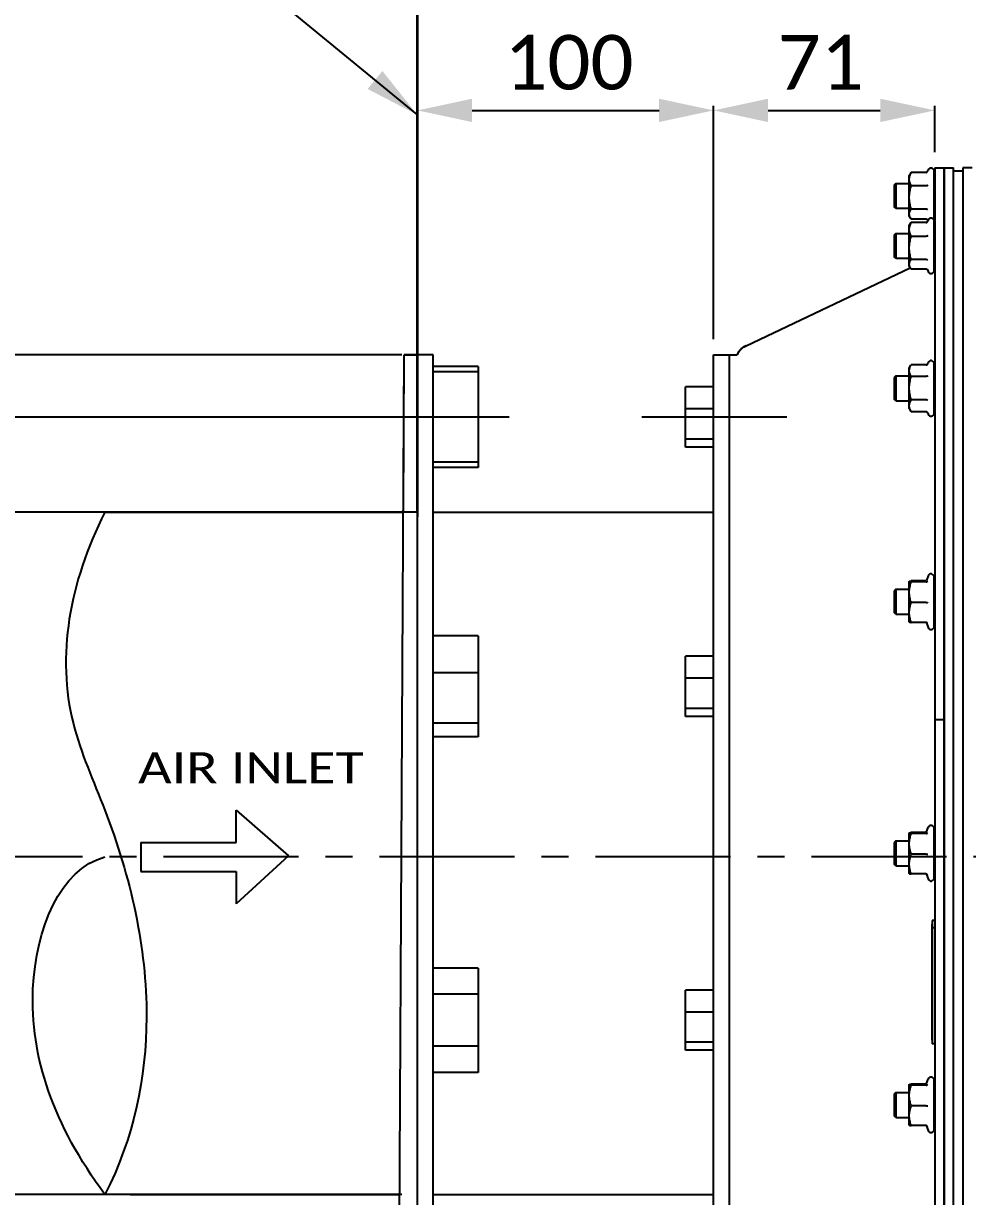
# Model space of a CAD drawing. Header units: millimetres. Extents: x 242 to 4341, y -255 to 3233.
# Drawn here: x 1350.7 to 1653.7, y 789.9 to 1166.4 of the extents above; entities that cross this region are included whole.
import ezdxf
from ezdxf.enums import TextEntityAlignment as Align

# ---------------------------------------------------------------- set-up
doc = ezdxf.new("R2010")
doc.units = ezdxf.units.MM
doc.header["$LTSCALE"] = 115.5
doc.header["$PDMODE"] = 3
doc.header["$PDSIZE"] = 8
doc.linetypes.add('CENTER', pattern=[0.6, 0.375, -0.075, 0.075, -0.075])
doc.layers.get('0').update_dxf_attribs({"linetype": 'CONTINUOUS'})
doc.layers.get('Defpoints').update_dxf_attribs({"linetype": 'CONTINUOUS'})
doc.layers.add('02___PRT_ALL_AXES', color=7, linetype='CONTINUOUS')
doc.styles.get("Standard").update_dxf_attribs({"font": 'calibri.ttf'})
doc.dimstyles.new('DIMSTYLE_1', dxfattribs={"dimtxt": 17.5, "dimasz": 17.5, "dimexe": 1.5, "dimexo": 1, "dimgap": 0.875, "dimtad": 1, "dimdec": 0, "dimdsep": 46, "dimtxsty": 'Standard', "dimblk": '_FILLED', "dimblk1": '_FILLED', "dimblk2": '_FILLED', "dimcen": 0.09, "dimazin": 2, "dimtp": 0.01, "dimtm": 0.01, "dimtfac": 1, "dimtdec": 0, "dimtofl": 0, "dimtmove": 0, "dimatfit": 3, "dimldrblk": '_FILLED', "dimfxl": 1, "dimtolj": 1, "dimarcsym": 0})
doc.dimstyles.new('DIMSTYLE_2', dxfattribs={"dimtxt": 17.5, "dimasz": 17.5, "dimexe": 1.5, "dimexo": 1, "dimgap": 0.875, "dimtad": 1, "dimdsep": 46, "dimtxsty": 'Standard', "dimblk": '_FILLED', "dimblk1": '_FILLED', "dimblk2": '_FILLED', "dimcen": 0.09, "dimazin": 2, "dimtp": 0.01, "dimtm": 0.01, "dimtfac": 1, "dimtofl": 0, "dimtmove": 0, "dimatfit": 3, "dimldrblk": '_FILLED', "dimfxl": 1, "dimtolj": 1, "dimarcsym": 0})
doc.dimstyles.get("Standard").update_dxf_attribs({"dimtxt": 17.5, "dimasz": 17.5, "dimexe": 1.5, "dimexo": 1, "dimtad": 1, "dimdsep": 46, "dimtxsty": 'Standard', "dimblk": '_FILLED', "dimblk1": '_FILLED', "dimblk2": '_FILLED', "dimcen": 0.09, "dimazin": 2, "dimtol": 1, "dimtp": 0.01, "dimtm": 0.01, "dimtfac": 1, "dimtofl": 0, "dimtmove": 0, "dimatfit": 3, "dimldrblk": '_FILLED', "dimfxl": 1, "dimtolj": 1, "dimarcsym": 0})

# ---------------------------------------------------------------- blocks, each defined once
blk = doc.blocks.new('_FILLED')
at = {"color": 0, "linetype": 'ByBlock'}
blk.add_solid([(0, 0), (-1, 0.214), (-1, -0.214)], dxfattribs=at)
blk = doc.blocks.new('*D440')
at = {"color": 0, "linetype": 'Continuous', "lineweight": -2}
for p, q in [((1472.18, 1060.05), (1219.68, 1060.05)), ((1221.18, 1042.55), (1221.18, 757.55)), ((1472.18, 740.05), (1219.68, 740.05))]:
    blk.add_line(p, q, dxfattribs=at)
at = {"layer": 'Defpoints', "color": 0}
for p in [(1473.18, 1060.05), (1221.18, 740.05), (1473.18, 740.05)]:
    blk.add_point(p, dxfattribs=at)
at = {"color": 0, "linetype": 'ByBlock', "lineweight": -2, "xscale": 17.5, "yscale": 17.5, "zscale": 17.5}
for p, rotation in [((1221.18, 1060.05), 90), ((1221.18, 740.05), 270)]:
    blk.add_blockref('_FILLED', p, dxfattribs=dict(at, rotation=rotation))
at = {"color": 0, "insert": (1196.97, 911.71), "char_height": 17.5, "attachment_point": 2, "rotation": 90, "line_spacing_factor": 0.9}
blk.add_mtext('\\A1;%%c320', dxfattribs=at)
blk = doc.blocks.new('*D441')
at = {"color": 0, "linetype": 'Continuous', "lineweight": -2}
for p, q in [((1477.18, 1065.05), (1477.18, 1139.96)), ((1494.68, 1138.46), (1554.68, 1138.46)), ((1572.18, 1065.05), (1572.18, 1139.96))]:
    blk.add_line(p, q, dxfattribs=at)
at = {"layer": 'Defpoints', "color": 0}
for p in [(1572.18, 1138.46), (1477.18, 1064.05), (1572.18, 1064.05)]:
    blk.add_point(p, dxfattribs=at)
at = {"color": 0, "linetype": 'ByBlock', "lineweight": -2, "xscale": 17.5, "yscale": 17.5, "zscale": 17.5, "rotation": 180}
blk.add_blockref('_FILLED', (1477.18, 1138.46), dxfattribs=at)
at = {"color": 0, "linetype": 'ByBlock', "lineweight": -2, "xscale": 17.5, "yscale": 17.5, "zscale": 17.5}
blk.add_blockref('_FILLED', (1572.18, 1138.46), dxfattribs=at)
at = {"color": 0, "insert": (1525.76, 1162.66), "char_height": 17.5, "attachment_point": 2, "line_spacing_factor": 0.9}
blk.add_mtext('\\A1;\\A1;100', dxfattribs=at)
blk = doc.blocks.new('*D442')
at = {"color": 0, "linetype": 'Continuous', "lineweight": -2}
for p, q in [((1506.58, 1040.05), (1275.31, 1040.05)), ((1276.81, 1022.55), (1276.81, 777.55)), ((1503, 760.05), (1275.31, 760.05))]:
    blk.add_line(p, q, dxfattribs=at)
at = {"layer": 'Defpoints', "color": 0}
for p in [(1507.58, 1040.05), (1276.81, 760.05), (1504, 760.05)]:
    blk.add_point(p, dxfattribs=at)
at = {"color": 0, "linetype": 'ByBlock', "lineweight": -2, "xscale": 17.5, "yscale": 17.5, "zscale": 17.5}
for p, rotation in [((1276.81, 1040.05), 90), ((1276.81, 760.05), 270)]:
    blk.add_blockref('_FILLED', p, dxfattribs=dict(at, rotation=rotation))
at = {"color": 0, "insert": (1252.6, 922.37), "char_height": 17.5, "attachment_point": 2, "rotation": 90, "line_spacing_factor": 0.9}
blk.add_mtext('\\A1;%%c280', dxfattribs=at)
blk = doc.blocks.new('*D443')
at = {"color": 0, "linetype": 'Continuous', "lineweight": -2}
for p, q in [((1572.18, 1065.05), (1572.18, 1139.96)), ((1589.68, 1138.46), (1625.68, 1138.46)), ((1643.18, 1125.05), (1643.18, 1139.96))]:
    blk.add_line(p, q, dxfattribs=at)
at = {"layer": 'Defpoints', "color": 0}
for p in [(1643.18, 1138.46), (1643.18, 1124.05), (1572.18, 1064.05)]:
    blk.add_point(p, dxfattribs=at)
at = {"color": 0, "linetype": 'ByBlock', "lineweight": -2, "xscale": 17.5, "yscale": 17.5, "zscale": 17.5, "rotation": 180}
blk.add_blockref('_FILLED', (1572.18, 1138.46), dxfattribs=at)
at = {"color": 0, "linetype": 'ByBlock', "lineweight": -2, "xscale": 17.5, "yscale": 17.5, "zscale": 17.5}
blk.add_blockref('_FILLED', (1643.18, 1138.46), dxfattribs=at)
at = {"color": 0, "insert": (1606.59, 1162.66), "char_height": 17.5, "attachment_point": 2, "line_spacing_factor": 0.9}
blk.add_mtext('\\A1;71', dxfattribs=at)
blk = doc.blocks.new('*D444')
at = {"color": 0, "linetype": 'Continuous', "lineweight": -2}
for p, q in [((1472.18, 1009.55), (1329.91, 1009.55)), ((1331.41, 808.05), (1331.41, 992.05)), ((1472.18, 790.55), (1329.91, 790.55))]:
    blk.add_line(p, q, dxfattribs=at)
at = {"layer": 'Defpoints', "color": 0}
for p in [(1331.41, 1009.55), (1473.18, 1009.55), (1473.18, 790.55)]:
    blk.add_point(p, dxfattribs=at)
at = {"color": 0, "linetype": 'ByBlock', "lineweight": -2, "xscale": 17.5, "yscale": 17.5, "zscale": 17.5}
for p, rotation in [((1331.41, 1009.55), 90), ((1331.41, 790.55), 270)]:
    blk.add_blockref('_FILLED', p, dxfattribs=dict(at, rotation=rotation))
at = {"color": 0, "insert": (1307.2, 911.71), "char_height": 17.5, "attachment_point": 2, "rotation": 90, "line_spacing_factor": 0.9}
blk.add_mtext('\\A1;%%c220', dxfattribs=at)
blk = doc.blocks.new('*D445')
at = {"color": 0, "linetype": 'Continuous', "lineweight": -2}
for p, q in [((1477.18, 982.47), (1477.18, 1180.23)), ((1494.68, 1178.73), (1868.66, 1178.73)), ((1886.16, 925.37), (1886.16, 1180.23))]:
    blk.add_line(p, q, dxfattribs=at)
at = {"layer": 'Defpoints', "color": 0}
for p in [(1886.16, 1178.73), (1477.18, 981.47), (1886.16, 924.37)]:
    blk.add_point(p, dxfattribs=at)
at = {"color": 0, "linetype": 'ByBlock', "lineweight": -2, "xscale": 17.5, "yscale": 17.5, "zscale": 17.5, "rotation": 180}
blk.add_blockref('_FILLED', (1477.18, 1178.73), dxfattribs=at)
at = {"color": 0, "linetype": 'ByBlock', "lineweight": -2, "xscale": 17.5, "yscale": 17.5, "zscale": 17.5}
blk.add_blockref('_FILLED', (1886.16, 1178.73), dxfattribs=at)
at = {"color": 0, "insert": (1681.67, 1202.94), "char_height": 17.5, "attachment_point": 2, "line_spacing_factor": 0.9}
blk.add_mtext('\\A1;{\\A1;409}', dxfattribs=at)
blk = doc.blocks.new('ARROW_2_BL0', base_point=(1103.52, 965.54))
at = {"color": 7, "linetype": 'Continuous'}
for p, q in [((1110.46, 970.17), (1110.46, 980.54)), ((1110.46, 980.54), (1127.21, 965.86)), ((1079.82, 970.17), (1079.82, 960.92)), ((1079.82, 970.17), (1110.46, 970.17)), ((1127.21, 965.86), (1110.46, 950.54)), ((1079.82, 960.92), (1110.46, 960.92)), ((1110.46, 960.92), (1110.46, 950.54))]:
    blk.add_line(p, q, dxfattribs=at)

msp = doc.modelspace()

# ---------------------------------------------------------------- linework, layer by layer
at = {"color": 0, "linetype": 'Continuous'}
for p, q in [((1477.035, 1010.034), (1477.035, 1175.034)), ((1477.185, 1174.546), (1477.185, 1008.041)), ((1634.985, 1117.546), (1635.379, 1118.229)), ((1635.565, 1118.525), (1635.379, 1118.229)), ((1640.378, 1118.525), (1635.565, 1118.525)), ((1640.857, 1118.844), (1641.021, 1119.293)), ((1640.886, 1118.897), (1640.899, 1118.93)), ((1642.985, 1103.146), (1642.985, 1118.945)), ((1642.985, 1118.945), (1642.987, 1118.945)), ((1642.985, 1118.782), (1643.185, 1118.782)), ((1643.185, 1120.046), (1643.185, 680.046)), ((1646.185, 1120.046), (1646.185, 680.046)), ((1630.685, 1115.046), (1630.185, 1114.546)), ((1630.185, 1114.546), (1630.185, 1107.546)), ((1630.685, 1115.046), (1630.685, 1107.046)), ((1630.685, 1115.046), (1634.985, 1115.046)), ((1634.985, 1104.546), (1634.985, 1117.546)), ((1642.985, 1117.908), (1643.185, 1117.908)), ((1642.985, 1116.362), (1643.185, 1116.362)), ((1640.378, 1114.241), (1635.565, 1114.241)), ((1642.985, 1114.295), (1643.185, 1114.295)), ((1642.985, 1111.911), (1643.185, 1111.911)), ((1630.685, 1107.046), (1630.185, 1107.546)), ((1630.685, 1107.046), (1634.985, 1107.046)), ((1642.985, 1109.442), (1643.185, 1109.442)), ((1642.985, 1107.13), (1643.185, 1107.13)), ((1634.985, 1104.546), (1635.379, 1103.863)), ((1635.565, 1103.567), (1635.379, 1103.863)), ((1640.378, 1106.762), (1635.565, 1106.762)), ((1640.378, 1103.567), (1635.565, 1103.567)), ((1640.772, 1103.482), (1640.942, 1103.016)), ((1640.839, 1102.732), (1641.021, 1103.231)), ((1642.985, 1105.202), (1643.185, 1105.202)), ((1642.985, 1103.845), (1643.185, 1103.845)), ((1642.985, 1103.194), (1643.185, 1103.194)), ((1642.985, 1103.148), (1642.987, 1103.148)), ((1642.987, 1103.148), (1642.989, 1103.148)), ((1642.987, 1103.148), (1642.989, 1103.148)), ((1634.985, 1101.485), (1635.501, 1102.378)), ((1634.985, 1088.485), (1634.985, 1101.485)), ((1640.378, 1102.488), (1635.565, 1102.488)), ((1640.378, 1102.449), (1635.565, 1102.449)), ((1640.881, 1102.809), (1640.899, 1102.853)), ((1642.985, 1087.085), (1642.985, 1102.885)), ((1643.181, 1102.885), (1642.985, 1102.885)), ((1642.985, 1102.684), (1643.185, 1102.684)), ((1642.985, 1101.759), (1643.185, 1101.759)), ((1642.985, 1100.172), (1643.185, 1100.172)), ((1643.118, 1102.854), (1643.185, 1102.854)), ((1630.685, 1098.985), (1630.185, 1098.485)), ((1630.185, 1098.485), (1630.185, 1091.485)), ((1630.685, 1098.985), (1630.685, 1090.985)), ((1630.685, 1098.985), (1634.985, 1098.985)), ((1640.378, 1098.031), (1635.565, 1098.031)), ((1642.985, 1098.076), (1643.185, 1098.076)), ((1642.985, 1095.679), (1643.185, 1095.679)), ((1642.985, 1093.213), (1643.185, 1093.213)), ((1630.685, 1090.985), (1630.185, 1091.485)), ((1630.685, 1090.985), (1634.985, 1090.985)), ((1634.985, 1088.485), (1635.338, 1087.873)), ((1640.378, 1090.567), (1635.565, 1090.567)), ((1642.985, 1090.92), (1643.185, 1090.92)), ((1642.985, 1089.026), (1643.185, 1089.026)), ((1640.378, 1087.521), (1635.565, 1087.521)), ((1640.745, 1087.497), (1641.021, 1086.739)), ((1640.745, 1087.497), (1640.746, 1087.493)), ((1642.985, 1087.715), (1643.185, 1087.715)), ((1642.985, 1087.115), (1643.185, 1087.115)), ((1471.142, 740.046), (1472.931, 1060.046)), ((1472.649, 1009.546), (1472.931, 1060.046)), ((1472.931, 1060.046), (1477.185, 1060.046)), ((1477.185, 1060.046), (1472.931, 1060.046)), ((1496.585, 1056.219), (1482.185, 1056.219)), ((1496.585, 1054.546), (1482.185, 1054.546)), ((1496.585, 1056.219), (1496.585, 1023.874)), ((1634.985, 1055.746), (1635.535, 1056.699)), ((1634.985, 1042.746), (1634.985, 1055.746)), ((1635.535, 1056.699), (1635.565, 1056.751)), ((1640.378, 1056.751), (1635.565, 1056.751)), ((1640.878, 1057.101), (1641.021, 1057.492)), ((1642.985, 1041.346), (1642.985, 1057.146)), ((1643.171, 1057.146), (1642.985, 1057.146)), ((1642.985, 1057.1), (1643.185, 1057.1)), ((1642.985, 1056.452), (1643.185, 1056.452)), ((1642.985, 1055.099), (1643.185, 1055.099)), ((1630.685, 1053.246), (1630.185, 1052.746)), ((1630.185, 1052.746), (1630.185, 1045.746)), ((1630.685, 1053.246), (1630.685, 1045.246)), ((1630.685, 1053.246), (1634.985, 1053.246)), ((1640.378, 1053.079), (1635.565, 1053.079)), ((1642.985, 1053.172), (1643.185, 1053.172)), ((1642.985, 1050.862), (1643.185, 1050.862)), ((1563.185, 1030.387), (1563.185, 1049.706)), ((1572.185, 1049.706), (1563.185, 1049.706)), ((1642.985, 1048.393), (1643.185, 1048.393)), ((1630.685, 1045.246), (1630.185, 1045.746)), ((1630.685, 1045.246), (1634.985, 1045.246)), ((1640.378, 1045.574), (1635.565, 1045.574)), ((1642.985, 1046.008), (1643.185, 1046.008)), ((1642.985, 1043.94), (1643.185, 1043.94)), ((1496.585, 1040.046), (1482.185, 1040.046)), ((1572.185, 1042.635), (1563.185, 1042.635)), ((1634.985, 1042.746), (1635.535, 1041.793)), ((1640.378, 1041.741), (1635.565, 1041.741)), ((1640.897, 1041.339), (1641.021, 1040.999)), ((1642.985, 1042.391), (1643.185, 1042.391)), ((1642.985, 1041.513), (1643.185, 1041.513)), ((1642.985, 1041.369), (1642.989, 1041.369)), ((1643.171, 1041.346), (1642.985, 1041.346)), ((1643.16, 1041.346), (1643.171, 1041.346)), ((1572.185, 1032.975), (1563.185, 1032.975)), ((1572.185, 1030.387), (1563.185, 1030.387)), ((1496.585, 1025.546), (1482.185, 1025.546)), ((1496.585, 1023.874), (1482.185, 1023.874)), ((1376.851, 1009.546), (1472.649, 1009.546)), ((1477.185, 1009.546), (1376.851, 1009.546)), ((1634.985, 987.287), (1634.988, 987.298)), ((1634.985, 974.293), (1634.985, 987.287)), ((1640.378, 987.44), (1635.565, 987.44)), ((1640.378, 987.135), (1635.565, 987.135)), ((1641.021, 989.039), (1640.507, 987.626)), ((1642.985, 972.895), (1642.985, 988.693)), ((1643.075, 988.693), (1642.985, 988.693)), ((1642.985, 988.59), (1643.185, 988.59)), ((1642.985, 987.817), (1643.185, 987.817)), ((1630.685, 984.793), (1630.185, 984.293)), ((1630.185, 984.293), (1630.185, 977.293)), ((1630.685, 984.793), (1630.685, 976.793)), ((1630.685, 984.793), (1634.985, 984.793)), ((1642.985, 986.356), (1643.185, 986.356)), ((1642.985, 984.35), (1643.185, 984.35)), ((1640.378, 980.487), (1635.565, 980.487)), ((1642.985, 981.996), (1643.185, 981.996)), ((1642.985, 979.525), (1643.185, 979.525)), ((1630.685, 976.793), (1630.185, 977.293)), ((1630.685, 976.793), (1634.985, 976.793)), ((1642.985, 977.177), (1643.185, 977.177)), ((1642.985, 975.184), (1643.185, 975.184)), ((1634.985, 974.293), (1634.988, 974.288)), ((1640.378, 974.145), (1635.565, 974.145)), ((1640.494, 974.132), (1640.378, 974.145)), ((1640.45, 974.067), (1640.381, 974.142)), ((1640.507, 973.959), (1640.45, 974.067)), ((1640.507, 973.959), (1641.021, 972.546)), ((1642.985, 973.739), (1643.185, 973.739)), ((1642.985, 972.985), (1643.185, 972.985)), ((1642.985, 972.895), (1643.075, 972.893)), ((1496.585, 969.795), (1482.185, 969.795)), ((1496.585, 969.795), (1496.585, 937.449)), ((1563.185, 943.963), (1563.185, 963.281)), ((1572.185, 963.281), (1563.185, 963.281)), ((1496.585, 957.955), (1482.185, 957.955)), ((1572.185, 956.21), (1563.185, 956.21)), ((1572.185, 946.551), (1563.185, 946.551)), ((1496.585, 941.783), (1482.185, 941.783)), ((1572.185, 943.963), (1563.185, 943.963)), ((1643.185, 942.966), (1646.185, 942.966)), ((1496.585, 937.449), (1482.185, 937.449)), ((1640.507, 906.881), (1641.021, 908.293)), ((1642.985, 892.149), (1642.985, 907.946)), ((1643.071, 907.946), (1642.985, 907.946)), ((1642.985, 907.844), (1643.185, 907.844)), ((1630.685, 904.046), (1630.185, 903.546)), ((1630.185, 903.546), (1630.185, 896.546)), ((1630.685, 904.046), (1630.685, 896.046)), ((1630.685, 904.046), (1634.985, 904.046)), ((1634.985, 906.541), (1634.988, 906.552)), ((1634.985, 893.546), (1634.985, 906.541)), ((1640.378, 906.694), (1635.565, 906.694)), ((1640.378, 906.388), (1635.565, 906.388)), ((1640.507, 906.881), (1640.507, 906.88)), ((1642.985, 907.07), (1643.185, 907.07)), ((1642.985, 905.609), (1643.185, 905.609)), ((1642.985, 903.603), (1643.185, 903.603)), ((1642.985, 901.249), (1643.185, 901.249)), ((1630.685, 896.046), (1630.185, 896.546)), ((1630.685, 896.046), (1634.985, 896.046)), ((1640.378, 899.74), (1635.565, 899.74)), ((1642.985, 898.777), (1643.185, 898.777)), ((1642.985, 896.43), (1643.185, 896.43)), ((1634.985, 893.546), (1634.988, 893.541)), ((1640.378, 893.399), (1635.565, 893.399)), ((1640.498, 893.384), (1640.378, 893.399)), ((1640.445, 893.327), (1640.378, 893.398)), ((1640.507, 893.212), (1640.445, 893.327)), ((1640.507, 893.212), (1640.507, 893.212)), ((1640.507, 893.211), (1641.021, 891.8)), ((1642.985, 894.437), (1643.185, 894.437)), ((1642.985, 892.992), (1643.185, 892.992)), ((1642.985, 892.238), (1643.185, 892.238)), ((1642.985, 892.149), (1643.071, 892.146)), ((1642.185, 877.297), (1642.185, 840.036)), ((1642.185, 877.297), (1642.385, 877.297)), ((1642.385, 878.473), (1642.385, 838.859)), ((1643.185, 878.473), (1642.385, 878.473)), ((1642.185, 875.339), (1642.385, 875.339)), ((1643.185, 876.123), (1642.385, 876.123)), ((1496.585, 863.214), (1482.185, 863.214)), ((1496.585, 863.214), (1496.585, 829.727)), ((1496.585, 854.842), (1482.185, 854.842)), ((1563.185, 836.811), (1563.185, 856.13)), ((1572.185, 856.13), (1563.185, 856.13)), ((1572.185, 849.059), (1563.185, 849.059)), ((1642.185, 840.036), (1642.385, 840.036)), ((1496.585, 838.099), (1482.185, 838.099)), ((1572.185, 839.4), (1563.185, 839.4)), ((1572.185, 836.811), (1563.185, 836.811)), ((1643.185, 838.859), (1642.385, 838.859)), ((1496.585, 829.727), (1482.185, 829.727)), ((1634.985, 825.795), (1634.988, 825.805)), ((1634.985, 812.8), (1634.985, 825.795)), ((1640.372, 825.943), (1635.565, 825.943)), ((1640.378, 825.648), (1635.565, 825.648)), ((1640.507, 826.135), (1641.021, 827.546)), ((1640.507, 826.135), (1640.507, 826.134)), ((1642.985, 811.403), (1642.985, 827.2)), ((1643.075, 827.2), (1642.985, 827.2)), ((1642.985, 827.099), (1643.185, 827.099)), ((1642.985, 826.329), (1643.185, 826.329)), ((1642.985, 824.871), (1643.185, 824.871)), ((1630.685, 823.3), (1630.185, 822.8)), ((1630.185, 822.8), (1630.185, 815.8)), ((1630.685, 823.3), (1630.685, 815.3)), ((1630.685, 823.3), (1634.985, 823.3)), ((1642.985, 822.868), (1643.185, 822.868)), ((1640.378, 819.005), (1635.565, 819.005)), ((1642.985, 820.515), (1643.185, 820.515)), ((1642.985, 818.043), (1643.185, 818.043)), ((1630.685, 815.3), (1630.185, 815.8)), ((1630.685, 815.3), (1634.985, 815.3)), ((1642.985, 815.695), (1643.185, 815.695)), ((1642.985, 813.699), (1643.185, 813.699)), ((1634.985, 812.8), (1634.988, 812.795)), ((1640.378, 812.658), (1635.565, 812.658)), ((1640.381, 812.65), (1640.372, 812.658)), ((1640.494, 812.645), (1640.378, 812.658)), ((1640.45, 812.575), (1640.381, 812.65)), ((1640.507, 812.466), (1640.45, 812.575)), ((1640.507, 812.466), (1640.507, 812.466)), ((1640.507, 812.466), (1641.021, 811.054)), ((1642.985, 812.251), (1643.185, 812.251)), ((1642.985, 811.494), (1643.185, 811.494)), ((1642.985, 811.403), (1643.075, 811.4)), ((1471.424, 790.546), (1376.851, 790.546)), ((1384.942, 790.546), (1471.424, 790.546)), ((1471.369, 780.546), (1471.424, 790.546))]:
    msp.add_line(p, q, dxfattribs=at)
msp.add_line((1595.704, 1040.046), (1549.185, 1040.046))
for points in [[(1640.318, 987.401), (1640.319, 987.401), (1640.338, 987.411)], [(1640.338, 987.411), (1640.381, 987.443), (1640.45, 987.518), (1640.507, 987.626)], [(1640.328, 906.659), (1640.325, 906.658), (1640.336, 906.664), (1640.375, 906.692)], [(1640.375, 906.692), (1640.445, 906.765), (1640.507, 906.88)], [(1640.318, 825.907), (1640.319, 825.907), (1640.338, 825.917)], [(1640.338, 825.917), (1640.381, 825.95), (1640.45, 826.026), (1640.507, 826.134)]]:
    msp.add_lwpolyline(points, dxfattribs=at)
for centre, radius, start, end in [((1640.255, 1119.165), 0.686, 331.95019, 336.93253), ((1641.972, 1118.946), 1.013, 0, 160), ((1642.185, 1115.021), 1, 0, 36.8699), ((1642.185, 1113.2), 1, 0, 36.8699), ((1642.185, 1111.51), 1, 0, 23.69748), ((1641.972, 1102.885), 1.013, 0, 160), ((1641.972, 1103.146), 1.013, 352.53783, 0), ((1642.011, 1105.627), 1.174, 0.06718, 33.94135), ((1640.192, 1099.668), 5.418, 149.98711, 152.02015), ((1640.639, 1099.412), 5.933, 149.10025, 150.00302), ((1640.851, 1099.285), 6.18, 148.79083, 149.10416), ((1640.266, 1103.122), 0.673, 326.58442, 329.50969), ((1640.26, 1103.086), 0.68, 328.5441, 335.9626), ((1640.261, 1103.124), 0.678, 329.50638, 329.85775), ((1640.257, 1103.127), 0.683, 329.86098, 333.02407), ((1640.251, 1103.13), 0.69, 333.02631, 338.52172), ((1642.185, 1098.833), 1, 0, 36.8699), ((1642.185, 1097.015), 1, 0, 36.8699), ((1642.185, 1095.34), 1, 0, 19.86441), ((1641.972, 1087.085), 1.013, 200, 0), ((1642.879, 1088.484), 1.396, 274.33678, 274.48824), ((1641.972, 1057.146), 1.013, 0, 160), ((1640.249, 1057.394), 0.691, 335.06993, 339.613), ((1642.185, 1053.778), 1, 0, 36.8699), ((1642.185, 1051.952), 1, 0, 36.8699), ((1642.185, 1050.203), 1, 0, 36.8699), ((1641.972, 1041.346), 1.013, 200, 0), ((1641.972, 988.693), 1.013, 0, 160.00002), ((1642.185, 985.018), 1, 0, 36.86987), ((1642.185, 983.193), 1, 0, 36.86987), ((1641.707, 984.886), 1.478, 3.82025, 5.1267), ((1641.644, 984.883), 1.541, 359.98093, 3.80234), ((1642.185, 981.475), 1, 0, 31.64084), ((1641.972, 972.893), 1.013, 199.99998, 0), ((1641.972, 907.946), 1.013, 0, 160), ((1642.185, 904.271), 1, 0, 36.8699), ((1641.706, 904.139), 1.478, 3.82697, 5.13097), ((1641.644, 904.136), 1.541, 359.98086, 3.80898), ((1642.185, 902.446), 1, 0, 36.8699), ((1642.185, 900.728), 1, 0, 31.6169), ((1641.972, 892.146), 1.013, 200, 0), ((1641.972, 827.2), 1.013, 0, 160), ((1642.185, 823.534), 1, 0, 36.8699), ((1642.185, 821.708), 1, 0, 36.8699), ((1641.708, 823.403), 1.477, 3.74925, 5.0833), ((1641.646, 823.4), 1.539, 359.98161, 3.73217), ((1642.185, 819.989), 1, 0, 31.8907), ((1641.972, 811.4), 1.013, 200, 0)]:
    msp.add_arc(centre, radius, start, end, dxfattribs=at)
for points, knots in [([(1634.985, 1116.383), (1634.985, 1116.565), (1635.013, 1116.931), (1635.174, 1117.661), (1635.394, 1118.186), (1635.565, 1118.525)], [0, 0, 0, 0, 0.2433781, 0.4900475, 1, 1, 1, 1]), ([(1640.378, 1118.525), (1640.477, 1118.525), (1640.679, 1118.596), (1640.813, 1118.755), (1640.86, 1118.843)], [0, 0, 0, 0, 0.4989484, 1, 1, 1, 1]), ([(1642.985, 1118.512), (1643.045, 1118.475), (1643.15, 1118.385), (1643.185, 1118.25), (1643.185, 1118.188)], [0, 0, 0, 0, 0.5353349, 1, 1, 1, 1]), ([(1642.987, 1118.945), (1643.032, 1118.943), (1643.09, 1118.94), (1643.154, 1118.922), (1643.174, 1118.908), (1643.179, 1118.901)], [0, 0, 0, 0, 0.6608701, 0.8625302, 1, 1, 1, 1]), ([(1635.565, 1114.241), (1635.394, 1114.58), (1635.174, 1115.105), (1635.013, 1115.835), (1634.985, 1116.202), (1634.985, 1116.383)], [0, 0, 0, 0, 0.5099454, 0.7566189, 1, 1, 1, 1]), ([(1640.899, 1114.414), (1640.876, 1114.387), (1640.813, 1114.339), (1640.641, 1114.264), (1640.487, 1114.241), (1640.378, 1114.241)], [0, 0, 0, 0, 0.1855181, 0.4179957, 1, 1, 1, 1]), ([(1642.985, 1117.348), (1643.049, 1117.277), (1643.149, 1117.11), (1643.182, 1116.919), (1643.184, 1116.825)], [0, 0, 0, 0, 0.5041603, 1, 1, 1, 1]), ([(1642.985, 1115.567), (1643.054, 1115.462), (1643.156, 1115.223), (1643.185, 1114.968), (1643.185, 1114.84)], [0, 0, 0, 0, 0.4971337, 1, 1, 1, 1]), ([(1634.985, 1110.501), (1634.985, 1111.133), (1635.097, 1112.4), (1635.389, 1113.633), (1635.565, 1114.241)], [0, 0, 0, 0, 0.4998609, 1, 1, 1, 1]), ([(1642.985, 1113.344), (1643.09, 1113.158), (1643.17, 1112.871), (1643.185, 1112.585), (1643.185, 1112.513)], [0, 0, 0, 0, 0.7470653, 1, 1, 1, 1]), ([(1642.985, 1110.896), (1643.02, 1110.831), (1643.139, 1110.561), (1643.185, 1110.262), (1643.185, 1110.042)], [0, 0, 0, 0, 0.2514291, 1, 1, 1, 1]), ([(1635.565, 1106.762), (1635.389, 1107.369), (1635.097, 1108.603), (1634.985, 1109.869), (1634.985, 1110.501)], [0, 0, 0, 0, 0.5001389, 1, 1, 1, 1]), ([(1642.985, 1108.463), (1643.02, 1108.401), (1643.137, 1108.153), (1643.185, 1107.874), (1643.185, 1107.67)], [0, 0, 0, 0, 0.2564069, 1, 1, 1, 1]), ([(1634.985, 1105.164), (1634.985, 1105.3), (1635.013, 1105.576), (1635.134, 1105.982), (1635.321, 1106.38), (1635.479, 1106.635), (1635.565, 1106.762)], [0, 0, 0, 0, 0.23608, 0.4790503, 0.7332376, 1, 1, 1, 1]), ([(1635.379, 1103.863), (1635.262, 1104.068), (1635.064, 1104.484), (1634.985, 1104.943), (1634.985, 1105.164)], [0, 0, 0, 0, 0.5159979, 1, 1, 1, 1]), ([(1640.899, 1106.53), (1640.853, 1106.602), (1640.685, 1106.724), (1640.488, 1106.762), (1640.378, 1106.762)], [0, 0, 0, 0, 0.4380546, 1, 1, 1, 1]), ([(1640.73, 1103.419), (1640.683, 1103.464), (1640.573, 1103.538), (1640.442, 1103.567), (1640.378, 1103.567)], [0, 0, 0, 0, 0.5002158, 1, 1, 1, 1]), ([(1642.985, 1104.568), (1643.048, 1104.501), (1643.146, 1104.361), (1643.185, 1104.192), (1643.185, 1104.117)], [0, 0, 0, 0, 0.5474694, 1, 1, 1, 1]), ([(1642.985, 1103.488), (1643.016, 1103.471), (1643.071, 1103.438), (1643.145, 1103.376), (1643.185, 1103.319), (1643.185, 1103.284)], [0, 0, 0, 0, 0.3625208, 0.6423076, 1, 1, 1, 1]), ([(1642.989, 1103.148), (1643.025, 1103.149), (1643.082, 1103.153), (1643.14, 1103.165), (1643.16, 1103.176)], [0, 0, 0, 0, 0.6175814, 1, 1, 1, 1]), ([(1643.16, 1103.176), (1643.162, 1103.177), (1643.169, 1103.181), (1643.176, 1103.187), (1643.179, 1103.192)], [0, 0, 0, 0, 0.2835662, 1, 1, 1, 1]), ([(1634.985, 1100.24), (1634.985, 1100.615), (1635.102, 1101.384), (1635.393, 1102.098), (1635.565, 1102.449)], [0, 0, 0, 0, 0.4903197, 1, 1, 1, 1]), ([(1635.565, 1098.031), (1635.393, 1098.381), (1635.102, 1099.095), (1634.985, 1099.864), (1634.985, 1100.24)], [0, 0, 0, 0, 0.5096734, 1, 1, 1, 1]), ([(1635.565, 1102.449), (1635.545, 1102.42), (1635.465, 1102.305), (1635.39, 1102.187), (1635.338, 1102.097)], [0, 0, 0, 0, 0.2544924, 1, 1, 1, 1]), ([(1640.378, 1102.488), (1640.467, 1102.488), (1640.648, 1102.544), (1640.778, 1102.676), (1640.827, 1102.751)], [0, 0, 0, 0, 0.4989717, 1, 1, 1, 1]), ([(1640.378, 1102.449), (1640.471, 1102.448), (1640.659, 1102.51), (1640.791, 1102.651), (1640.84, 1102.731)], [0, 0, 0, 0, 0.499365, 1, 1, 1, 1]), ([(1642.985, 1102.878), (1642.999, 1102.877), (1643.046, 1102.873), (1643.092, 1102.866), (1643.123, 1102.856)], [0, 0, 0, 0, 0.3050872, 1, 1, 1, 1]), ([(1642.985, 1102.392), (1643.046, 1102.353), (1643.151, 1102.256), (1643.185, 1102.116), (1643.185, 1102.052)], [0, 0, 0, 0, 0.5309938, 1, 1, 1, 1]), ([(1642.985, 1101.181), (1643.041, 1101.117), (1643.132, 1100.97), (1643.171, 1100.802), (1643.18, 1100.719)], [0, 0, 0, 0, 0.5051942, 1, 1, 1, 1]), ([(1642.985, 1099.364), (1643.054, 1099.256), (1643.156, 1099.014), (1643.185, 1098.756), (1643.185, 1098.626)], [0, 0, 0, 0, 0.4970236, 1, 1, 1, 1]), ([(1643.123, 1102.856), (1643.14, 1102.85), (1643.169, 1102.839), (1643.185, 1102.809), (1643.185, 1102.797)], [0, 0, 0, 0, 0.5912674, 1, 1, 1, 1]), ([(1634.985, 1094.299), (1634.985, 1094.93), (1635.097, 1096.193), (1635.389, 1097.424), (1635.565, 1098.031)], [0, 0, 0, 0, 0.4998385, 1, 1, 1, 1]), ([(1640.899, 1098.195), (1640.876, 1098.17), (1640.812, 1098.124), (1640.64, 1098.052), (1640.487, 1098.031), (1640.378, 1098.031)], [0, 0, 0, 0, 0.1831717, 0.4151648, 1, 1, 1, 1]), ([(1642.985, 1097.118), (1643.09, 1096.93), (1643.17, 1096.642), (1643.185, 1096.355), (1643.185, 1096.282)], [0, 0, 0, 0, 0.7472138, 1, 1, 1, 1]), ([(1635.565, 1090.567), (1635.389, 1091.173), (1635.097, 1092.404), (1634.985, 1093.668), (1634.985, 1094.299)], [0, 0, 0, 0, 0.5001612, 1, 1, 1, 1]), ([(1642.985, 1094.663), (1643.02, 1094.598), (1643.139, 1094.328), (1643.185, 1094.03), (1643.185, 1093.81)], [0, 0, 0, 0, 0.2516708, 1, 1, 1, 1]), ([(1642.985, 1092.239), (1643.02, 1092.179), (1643.137, 1091.932), (1643.185, 1091.656), (1643.185, 1091.454)], [0, 0, 0, 0, 0.2568969, 1, 1, 1, 1]), ([(1634.985, 1089.044), (1634.985, 1089.174), (1635.013, 1089.437), (1635.134, 1089.824), (1635.322, 1090.204), (1635.48, 1090.446), (1635.565, 1090.567)], [0, 0, 0, 0, 0.2345782, 0.4768184, 0.7314799, 1, 1, 1, 1]), ([(1635.338, 1087.873), (1635.232, 1088.057), (1635.055, 1088.432), (1634.985, 1088.845), (1634.985, 1089.044)], [0, 0, 0, 0, 0.516261, 1, 1, 1, 1]), ([(1640.899, 1090.328), (1640.877, 1090.362), (1640.8, 1090.448), (1640.621, 1090.541), (1640.462, 1090.567), (1640.378, 1090.567)], [0, 0, 0, 0, 0.2054929, 0.5722033, 1, 1, 1, 1]), ([(1642.985, 1090.085), (1643.052, 1089.987), (1643.151, 1089.779), (1643.185, 1089.551), (1643.185, 1089.443)], [0, 0, 0, 0, 0.5203839, 1, 1, 1, 1]), ([(1642.985, 1088.41), (1643.047, 1088.345), (1643.145, 1088.211), (1643.185, 1088.047), (1643.185, 1087.974)], [0, 0, 0, 0, 0.5507695, 1, 1, 1, 1]), ([(1635.565, 1087.521), (1635.545, 1087.55), (1635.465, 1087.665), (1635.39, 1087.783), (1635.338, 1087.873)], [0, 0, 0, 0, 0.2544924, 1, 1, 1, 1]), ([(1640.84, 1087.239), (1640.791, 1087.319), (1640.659, 1087.46), (1640.471, 1087.521), (1640.378, 1087.521)], [0, 0, 0, 0, 0.500572, 1, 1, 1, 1]), ([(1642.985, 1087.378), (1643.016, 1087.363), (1643.07, 1087.332), (1643.143, 1087.277), (1643.185, 1087.224), (1643.185, 1087.192)], [0, 0, 0, 0, 0.3719851, 0.6548336, 1, 1, 1, 1]), ([(1642.989, 1087.092), (1643.002, 1087.093), (1643.048, 1087.097), (1643.093, 1087.104), (1643.123, 1087.114)], [0, 0, 0, 0, 0.3041799, 1, 1, 1, 1]), ([(1634.985, 1054.915), (1634.985, 1055.066), (1635.011, 1055.372), (1635.165, 1055.984), (1635.373, 1056.419), (1635.535, 1056.699)], [0, 0, 0, 0, 0.2404922, 0.4856932, 1, 1, 1, 1]), ([(1635.565, 1053.079), (1635.396, 1053.366), (1635.176, 1053.813), (1635.013, 1054.444), (1634.985, 1054.759), (1634.985, 1054.915)], [0, 0, 0, 0, 0.5148891, 0.7599243, 1, 1, 1, 1]), ([(1640.378, 1056.751), (1640.431, 1056.751), (1640.539, 1056.771), (1640.727, 1056.874), (1640.831, 1057.006), (1640.876, 1057.102)], [0, 0, 0, 0, 0.2506834, 0.5015675, 1, 1, 1, 1]), ([(1642.985, 1056.925), (1643.017, 1056.911), (1643.072, 1056.882), (1643.139, 1056.823), (1643.177, 1056.754), (1643.185, 1056.704), (1643.185, 1056.68)], [0, 0, 0, 0, 0.3075857, 0.5606082, 0.7827159, 1, 1, 1, 1]), ([(1642.985, 1055.977), (1643.05, 1055.913), (1643.155, 1055.76), (1643.185, 1055.578), (1643.185, 1055.489)], [0, 0, 0, 0, 0.5082853, 1, 1, 1, 1]), ([(1642.985, 1054.369), (1643.054, 1054.272), (1643.156, 1054.049), (1643.185, 1053.808), (1643.185, 1053.688)], [0, 0, 0, 0, 0.4979718, 1, 1, 1, 1]), ([(1634.985, 1049.326), (1634.985, 1049.96), (1635.097, 1051.231), (1635.389, 1052.469), (1635.565, 1053.079)], [0, 0, 0, 0, 0.4998979, 1, 1, 1, 1]), ([(1640.899, 1053.286), (1640.851, 1053.219), (1640.679, 1053.112), (1640.487, 1053.079), (1640.378, 1053.079)], [0, 0, 0, 0, 0.4283896, 1, 1, 1, 1]), ([(1642.985, 1052.26), (1643.09, 1052.08), (1643.17, 1051.801), (1643.185, 1051.523), (1643.185, 1051.452)], [0, 0, 0, 0, 0.7464882, 1, 1, 1, 1]), ([(1635.565, 1045.574), (1635.389, 1046.183), (1635.097, 1047.421), (1634.985, 1048.692), (1634.985, 1049.326)], [0, 0, 0, 0, 0.500102, 1, 1, 1, 1]), ([(1642.985, 1049.856), (1643.02, 1049.791), (1643.14, 1049.521), (1643.185, 1049.221), (1643.185, 1049)], [0, 0, 0, 0, 0.2505146, 1, 1, 1, 1]), ([(1642.985, 1047.392), (1643.02, 1047.329), (1643.138, 1047.071), (1643.185, 1046.783), (1643.185, 1046.572)], [0, 0, 0, 0, 0.2544996, 1, 1, 1, 1]), ([(1634.985, 1043.657), (1634.985, 1043.82), (1635.013, 1044.148), (1635.175, 1044.805), (1635.395, 1045.272), (1635.565, 1045.574)], [0, 0, 0, 0, 0.2410741, 0.4865984, 1, 1, 1, 1]), ([(1635.565, 1041.741), (1635.395, 1042.042), (1635.175, 1042.51), (1635.013, 1043.166), (1634.985, 1043.495), (1634.985, 1043.657)], [0, 0, 0, 0, 0.5133922, 0.7589218, 1, 1, 1, 1]), ([(1640.899, 1045.375), (1640.85, 1045.44), (1640.677, 1045.543), (1640.487, 1045.574), (1640.378, 1045.574)], [0, 0, 0, 0, 0.4257247, 1, 1, 1, 1]), ([(1642.985, 1045.11), (1643.053, 1045.002), (1643.152, 1044.773), (1643.185, 1044.525), (1643.185, 1044.406)], [0, 0, 0, 0, 0.5144897, 1, 1, 1, 1]), ([(1642.985, 1043.232), (1643.049, 1043.155), (1643.148, 1042.99), (1643.185, 1042.801), (1643.185, 1042.713)], [0, 0, 0, 0, 0.5356249, 1, 1, 1, 1]), ([(1640.897, 1041.339), (1640.857, 1041.447), (1640.753, 1041.598), (1640.552, 1041.718), (1640.436, 1041.741), (1640.378, 1041.741)], [0, 0, 0, 0, 0.4982103, 0.7492506, 1, 1, 1, 1]), ([(1642.985, 1041.943), (1643.043, 1041.902), (1643.134, 1041.824), (1643.185, 1041.708), (1643.185, 1041.66)], [0, 0, 0, 0, 0.598228, 1, 1, 1, 1]), ([(1642.989, 1041.369), (1643.025, 1041.364), (1643.081, 1041.355), (1643.138, 1041.348), (1643.16, 1041.346)], [0, 0, 0, 0, 0.6273752, 1, 1, 1, 1]), ([(1376.851, 1009.546), (1365.397, 986.864), (1359.397, 953.295), (1382.828, 902.341), (1394.733, 850.374), (1386.144, 808.779), (1376.851, 790.546)], [0, 0, 0, 0, 0.3062384, 0.4378051, 0.7398205, 1, 1, 1, 1]), ([(1635.565, 987.135), (1635.485, 987.146), (1635.343, 987.167), (1635.163, 987.203), (1635.051, 987.235), (1634.998, 987.262), (1634.985, 987.28), (1634.985, 987.287)], [0, 0, 0, 0, 0.3973542, 0.7045328, 0.905563, 0.9641871, 1, 1, 1, 1]), ([(1634.985, 983.811), (1634.985, 984.373), (1635.097, 985.503), (1635.39, 986.596), (1635.565, 987.135)], [0, 0, 0, 0, 0.4984399, 1, 1, 1, 1]), ([(1634.988, 987.298), (1634.989, 987.299), (1634.995, 987.307), (1635.003, 987.313), (1635.01, 987.317)], [0, 0, 0, 0, 0.2044355, 1, 1, 1, 1]), ([(1635.01, 987.317), (1635.033, 987.332), (1635.099, 987.354), (1635.219, 987.383), (1635.38, 987.412), (1635.5, 987.431), (1635.565, 987.44)], [0, 0, 0, 0, 0.1424878, 0.361785, 0.6508205, 1, 1, 1, 1]), ([(1640.378, 987.135), (1640.491, 987.134), (1640.711, 987.206), (1640.858, 987.382), (1640.899, 987.478)], [0, 0, 0, 0, 0.520033, 1, 1, 1, 1]), ([(1642.985, 988.363), (1643.044, 988.332), (1643.124, 988.271), (1643.178, 988.159), (1643.185, 988.102), (1643.185, 988.074)], [0, 0, 0, 0, 0.5428951, 0.7721782, 1, 1, 1, 1]), ([(1642.985, 987.295), (1643.051, 987.225), (1643.156, 987.058), (1643.185, 986.865), (1643.185, 986.771)], [0, 0, 0, 0, 0.5052007, 1, 1, 1, 1]), ([(1643.075, 988.693), (1643.092, 988.692), (1643.121, 988.691), (1643.156, 988.688), (1643.185, 988.676), (1643.185, 988.665)], [0, 0, 0, 0, 0.4191272, 0.7127387, 1, 1, 1, 1]), ([(1635.565, 980.487), (1635.39, 981.025), (1635.097, 982.118), (1634.985, 983.249), (1634.985, 983.811)], [0, 0, 0, 0, 0.5015589, 1, 1, 1, 1]), ([(1642.985, 985.59), (1643.042, 985.506), (1643.131, 985.32), (1643.17, 985.12), (1643.179, 985.019)], [0, 0, 0, 0, 0.4992865, 1, 1, 1, 1]), ([(1642.985, 983.415), (1643.09, 983.231), (1643.17, 982.948), (1643.185, 982.665), (1643.185, 982.593)], [0, 0, 0, 0, 0.7467896, 1, 1, 1, 1]), ([(1634.985, 977.316), (1634.985, 977.853), (1635.097, 978.933), (1635.39, 979.975), (1635.565, 980.487)], [0, 0, 0, 0, 0.4977805, 1, 1, 1, 1]), ([(1640.378, 980.487), (1640.485, 980.487), (1640.659, 980.483), (1640.833, 980.478), (1640.899, 980.471)], [0, 0, 0, 0, 0.6181517, 1, 1, 1, 1]), ([(1642.985, 980.984), (1643.02, 980.919), (1643.14, 980.649), (1643.185, 980.349), (1643.185, 980.128)], [0, 0, 0, 0, 0.2509876, 1, 1, 1, 1]), ([(1635.565, 974.145), (1635.39, 974.658), (1635.098, 975.699), (1634.985, 976.78), (1634.985, 977.316)], [0, 0, 0, 0, 0.5022178, 1, 1, 1, 1]), ([(1642.985, 978.534), (1643.02, 978.472), (1643.138, 978.219), (1643.185, 977.936), (1643.185, 977.728)], [0, 0, 0, 0, 0.2555002, 1, 1, 1, 1]), ([(1642.985, 976.305), (1643.052, 976.202), (1643.152, 975.982), (1643.185, 975.743), (1643.185, 975.628)], [0, 0, 0, 0, 0.5169218, 1, 1, 1, 1]), ([(1634.988, 974.288), (1634.989, 974.286), (1634.995, 974.278), (1635.003, 974.272), (1635.01, 974.268)], [0, 0, 0, 0, 0.2044709, 1, 1, 1, 1]), ([(1635.01, 974.268), (1635.033, 974.253), (1635.099, 974.231), (1635.219, 974.202), (1635.38, 974.173), (1635.5, 974.155), (1635.565, 974.145)], [0, 0, 0, 0, 0.1424218, 0.3617213, 0.6507979, 1, 1, 1, 1]), ([(1640.899, 973.785), (1640.865, 973.868), (1640.755, 974.022), (1640.585, 974.111), (1640.494, 974.132)], [0, 0, 0, 0, 0.4872312, 1, 1, 1, 1]), ([(1642.985, 974.516), (1643.048, 974.444), (1643.147, 974.292), (1643.185, 974.115), (1643.185, 974.034)], [0, 0, 0, 0, 0.5416487, 1, 1, 1, 1]), ([(1642.985, 973.341), (1643.016, 973.321), (1643.071, 973.282), (1643.148, 973.209), (1643.185, 973.141), (1643.185, 973.101)], [0, 0, 0, 0, 0.3459358, 0.6206211, 1, 1, 1, 1]), ([(1643.075, 972.893), (1643.092, 972.893), (1643.121, 972.894), (1643.156, 972.897), (1643.185, 972.909), (1643.185, 972.921)], [0, 0, 0, 0, 0.4191272, 0.7127387, 1, 1, 1, 1]), ([(1642.985, 907.616), (1643.044, 907.585), (1643.124, 907.525), (1643.178, 907.412), (1643.185, 907.355), (1643.185, 907.327)], [0, 0, 0, 0, 0.5428613, 0.7721579, 1, 1, 1, 1]), ([(1643.071, 907.946), (1643.088, 907.946), (1643.118, 907.945), (1643.155, 907.942), (1643.185, 907.93), (1643.185, 907.918)], [0, 0, 0, 0, 0.4205847, 0.7147487, 1, 1, 1, 1]), ([(1635.565, 906.388), (1635.485, 906.399), (1635.343, 906.421), (1635.163, 906.456), (1635.051, 906.488), (1634.997, 906.516), (1634.985, 906.534), (1634.985, 906.541)], [0, 0, 0, 0, 0.3972731, 0.7044059, 0.9054434, 0.9641063, 1, 1, 1, 1]), ([(1634.985, 903.064), (1634.985, 903.626), (1635.097, 904.757), (1635.39, 905.85), (1635.565, 906.388)], [0, 0, 0, 0, 0.4984408, 1, 1, 1, 1]), ([(1634.988, 906.552), (1634.989, 906.553), (1634.995, 906.561), (1635.003, 906.567), (1635.01, 906.571)], [0, 0, 0, 0, 0.2053918, 1, 1, 1, 1]), ([(1635.01, 906.571), (1635.033, 906.585), (1635.099, 906.608), (1635.219, 906.637), (1635.38, 906.667), (1635.5, 906.685), (1635.565, 906.694)], [0, 0, 0, 0, 0.142531, 0.3618344, 0.6508533, 1, 1, 1, 1]), ([(1640.378, 906.388), (1640.491, 906.388), (1640.711, 906.459), (1640.858, 906.636), (1640.899, 906.731)], [0, 0, 0, 0, 0.5200434, 1, 1, 1, 1]), ([(1642.985, 906.548), (1643.051, 906.478), (1643.156, 906.311), (1643.185, 906.118), (1643.185, 906.024)], [0, 0, 0, 0, 0.505194, 1, 1, 1, 1]), ([(1642.985, 904.843), (1643.042, 904.759), (1643.131, 904.573), (1643.17, 904.373), (1643.179, 904.272)], [0, 0, 0, 0, 0.4992864, 1, 1, 1, 1]), ([(1635.565, 899.74), (1635.39, 900.278), (1635.097, 901.371), (1634.985, 902.502), (1634.985, 903.064)], [0, 0, 0, 0, 0.501558, 1, 1, 1, 1]), ([(1642.985, 902.668), (1643.09, 902.484), (1643.17, 902.201), (1643.185, 901.918), (1643.185, 901.846)], [0, 0, 0, 0, 0.7467904, 1, 1, 1, 1]), ([(1642.985, 900.237), (1643.02, 900.172), (1643.14, 899.901), (1643.185, 899.602), (1643.185, 899.381)], [0, 0, 0, 0, 0.2509889, 1, 1, 1, 1]), ([(1376.851, 790.546), (1360.433, 812.759), (1345.939, 854.196), (1362.357, 894.909), (1376.851, 898.886)], [0, 0, 0, 0, 0.5311239, 1, 1, 1, 1]), ([(1634.985, 896.569), (1634.985, 897.106), (1635.097, 898.186), (1635.39, 899.228), (1635.565, 899.74)], [0, 0, 0, 0, 0.4977793, 1, 1, 1, 1]), ([(1635.565, 893.399), (1635.39, 893.911), (1635.098, 894.952), (1634.985, 896.033), (1634.985, 896.569)], [0, 0, 0, 0, 0.502219, 1, 1, 1, 1]), ([(1640.378, 899.74), (1640.485, 899.74), (1640.659, 899.736), (1640.833, 899.731), (1640.899, 899.723)], [0, 0, 0, 0, 0.6181494, 1, 1, 1, 1]), ([(1642.985, 897.787), (1643.02, 897.725), (1643.138, 897.472), (1643.185, 897.188), (1643.185, 896.981)], [0, 0, 0, 0, 0.2555028, 1, 1, 1, 1]), ([(1634.988, 893.541), (1634.989, 893.539), (1634.995, 893.531), (1635.003, 893.526), (1635.01, 893.521)], [0, 0, 0, 0, 0.2054252, 1, 1, 1, 1]), ([(1635.01, 893.521), (1635.033, 893.507), (1635.099, 893.485), (1635.219, 893.455), (1635.38, 893.426), (1635.5, 893.408), (1635.565, 893.399)], [0, 0, 0, 0, 0.1424651, 0.3617707, 0.6508307, 1, 1, 1, 1]), ([(1640.899, 893.039), (1640.865, 893.12), (1640.756, 893.274), (1640.588, 893.363), (1640.498, 893.384)], [0, 0, 0, 0, 0.4873159, 1, 1, 1, 1]), ([(1642.985, 895.558), (1643.052, 895.455), (1643.152, 895.235), (1643.185, 894.996), (1643.185, 894.881)], [0, 0, 0, 0, 0.5169282, 1, 1, 1, 1]), ([(1642.985, 893.769), (1643.048, 893.697), (1643.147, 893.546), (1643.185, 893.368), (1643.185, 893.287)], [0, 0, 0, 0, 0.5416651, 1, 1, 1, 1]), ([(1642.985, 892.594), (1643.016, 892.575), (1643.071, 892.536), (1643.148, 892.462), (1643.185, 892.395), (1643.185, 892.354)], [0, 0, 0, 0, 0.345982, 0.620681, 1, 1, 1, 1]), ([(1643.071, 892.146), (1643.088, 892.146), (1643.118, 892.147), (1643.155, 892.15), (1643.185, 892.163), (1643.185, 892.174)], [0, 0, 0, 0, 0.4205847, 0.7147487, 1, 1, 1, 1]), ([(1635.565, 825.648), (1635.485, 825.659), (1635.343, 825.679), (1635.163, 825.713), (1635.051, 825.744), (1634.998, 825.771), (1634.985, 825.788), (1634.985, 825.795)], [0, 0, 0, 0, 0.3982056, 0.7058643, 0.9068219, 0.9650401, 1, 1, 1, 1]), ([(1634.985, 822.326), (1634.985, 822.888), (1635.097, 824.018), (1635.39, 825.11), (1635.565, 825.648)], [0, 0, 0, 0, 0.4984301, 1, 1, 1, 1]), ([(1634.988, 825.805), (1634.989, 825.807), (1634.995, 825.815), (1635.003, 825.82), (1635.01, 825.824)], [0, 0, 0, 0, 0.2028916, 1, 1, 1, 1]), ([(1635.01, 825.824), (1635.033, 825.838), (1635.099, 825.86), (1635.219, 825.888), (1635.38, 825.916), (1635.5, 825.934), (1635.565, 825.943)], [0, 0, 0, 0, 0.1420371, 0.3612706, 0.6504791, 1, 1, 1, 1]), ([(1640.378, 825.648), (1640.491, 825.648), (1640.711, 825.719), (1640.858, 825.896), (1640.899, 825.991)], [0, 0, 0, 0, 0.5199233, 1, 1, 1, 1]), ([(1642.985, 826.874), (1643.044, 826.842), (1643.124, 826.783), (1643.178, 826.67), (1643.185, 826.614), (1643.185, 826.586)], [0, 0, 0, 0, 0.5432541, 0.7723929, 1, 1, 1, 1]), ([(1642.985, 825.808), (1643.051, 825.739), (1643.156, 825.572), (1643.185, 825.38), (1643.185, 825.285)], [0, 0, 0, 0, 0.5052715, 1, 1, 1, 1]), ([(1643.075, 827.2), (1643.092, 827.2), (1643.121, 827.199), (1643.156, 827.196), (1643.185, 827.184), (1643.185, 827.173)], [0, 0, 0, 0, 0.4202276, 0.7143704, 1, 1, 1, 1]), ([(1635.565, 819.005), (1635.39, 819.543), (1635.097, 820.635), (1634.985, 821.765), (1634.985, 822.326)], [0, 0, 0, 0, 0.5015687, 1, 1, 1, 1]), ([(1642.985, 824.106), (1643.042, 824.022), (1643.131, 823.837), (1643.17, 823.635), (1643.179, 823.534)], [0, 0, 0, 0, 0.4992881, 1, 1, 1, 1]), ([(1642.985, 821.933), (1643.09, 821.749), (1643.17, 821.466), (1643.185, 821.184), (1643.185, 821.112)], [0, 0, 0, 0, 0.7467812, 1, 1, 1, 1]), ([(1634.985, 815.831), (1634.985, 816.369), (1635.097, 817.45), (1635.39, 818.492), (1635.565, 819.005)], [0, 0, 0, 0, 0.4977934, 1, 1, 1, 1]), ([(1640.378, 819.005), (1640.485, 819.005), (1640.659, 819.001), (1640.833, 818.996), (1640.899, 818.989)], [0, 0, 0, 0, 0.6181755, 1, 1, 1, 1]), ([(1642.985, 819.503), (1643.02, 819.438), (1643.14, 819.167), (1643.185, 818.868), (1643.185, 818.647)], [0, 0, 0, 0, 0.2509743, 1, 1, 1, 1]), ([(1642.985, 817.052), (1643.02, 816.99), (1643.138, 816.737), (1643.185, 816.453), (1643.185, 816.246)], [0, 0, 0, 0, 0.2554724, 1, 1, 1, 1]), ([(1635.565, 812.658), (1635.39, 813.171), (1635.098, 814.213), (1634.985, 815.294), (1634.985, 815.831)], [0, 0, 0, 0, 0.5022049, 1, 1, 1, 1]), ([(1642.985, 814.822), (1643.052, 814.719), (1643.152, 814.498), (1643.185, 814.259), (1643.185, 814.144)], [0, 0, 0, 0, 0.5168538, 1, 1, 1, 1]), ([(1634.988, 812.795), (1634.989, 812.793), (1634.995, 812.786), (1635.003, 812.78), (1635.01, 812.776)], [0, 0, 0, 0, 0.2029261, 1, 1, 1, 1]), ([(1635.01, 812.776), (1635.033, 812.762), (1635.099, 812.74), (1635.219, 812.712), (1635.38, 812.684), (1635.5, 812.667), (1635.565, 812.658)], [0, 0, 0, 0, 0.1419707, 0.3612066, 0.6504564, 1, 1, 1, 1]), ([(1640.899, 812.298), (1640.865, 812.38), (1640.755, 812.535), (1640.585, 812.624), (1640.494, 812.645)], [0, 0, 0, 0, 0.4871495, 1, 1, 1, 1]), ([(1642.985, 813.03), (1643.048, 812.958), (1643.147, 812.806), (1643.185, 812.628), (1643.185, 812.547)], [0, 0, 0, 0, 0.5414761, 1, 1, 1, 1]), ([(1642.985, 811.852), (1643.016, 811.832), (1643.071, 811.793), (1643.148, 811.719), (1643.185, 811.651), (1643.185, 811.611)], [0, 0, 0, 0, 0.3454494, 0.6199902, 1, 1, 1, 1]), ([(1643.075, 811.4), (1643.092, 811.4), (1643.121, 811.401), (1643.156, 811.404), (1643.185, 811.416), (1643.185, 811.427)], [0, 0, 0, 0, 0.4202276, 0.7143704, 1, 1, 1, 1])]:
    msp.add_open_spline(points, degree=3, knots=knots, dxfattribs=at)
for points in [[(1643.179, 1118.901), (1643.183, 1118.895), (1643.185, 1118.889), (1643.185, 1118.882)], [(1640.86, 1103.25), (1640.826, 1103.313), (1640.782, 1103.371), (1640.73, 1103.419)]]:
    msp.add_open_spline(points, degree=3, dxfattribs=at)
at = {"layer": '02___PRT_ALL_AXES', "color": 0, "linetype": 'Continuous'}
for p, q in [((1643.185, 1120.046), (1649.185, 1120.046)), ((1646.185, 680.046), (1646.185, 1120.046)), ((1646.185, 1120.046), (1649.185, 1120.046)), ((1649.185, 680.046), (1649.185, 1120.046)), ((1649.185, 1119.046), (1652.185, 1119.046)), ((1652.185, 1120.051), (1652.185, 680.042)), ((1655.185, 1120.051), (1652.185, 1120.051)), ((1582.618, 1062.951), (1635.323, 1087.904)), ((1477.185, 740.046), (1477.185, 1060.046)), ((1482.185, 1060.046), (1477.185, 1060.046)), ((1482.185, 740.046), (1482.185, 1060.046)), ((1572.185, 740.046), (1572.185, 1060.046)), ((1572.185, 1060.046), (1579.764, 1060.046)), ((1577.185, 1060.046), (1577.185, 740.046)), ((1482.185, 1009.546), (1572.185, 1009.546)), ((1482.185, 790.546), (1572.185, 790.546))]:
    msp.add_line(p, q, dxfattribs=at)
at = {"layer": '02___PRT_ALL_AXES', "color": 0, "linetype": 'CENTER'}
msp.add_line((1924.087, 898.886), (1340.471, 898.886), dxfattribs=at)
at = {"layer": '02___PRT_ALL_AXES', "color": 0, "linetype": 'Continuous'}
for centre, radius, start, end in [((1585.185, 1057.528), 6, 115.33441, 155.08711), ((1585.195, 1057.523), 6.011, 151.08664, 155.08002)]:
    msp.add_arc(centre, radius, start, end, dxfattribs=at)
msp.add_open_spline([(1579.933, 1060.429), (1580.233, 1060.973), (1581.009, 1061.973), (1582.056, 1062.685), (1582.618, 1062.951)], degree=3, knots=[0, 0, 0, 0, 0.4999878, 1, 1, 1, 1], dxfattribs=at)

# ---------------------------------------------------------------- block references
at = {"color": 0, "linetype": 'Continuous'}
msp.add_blockref('ARROW_2_BL0', (1412.056, 898.858), dxfattribs=at)

# ---------------------------------------------------------------- texts
at = {"color": 0, "linetype": 'Continuous', "width": 1.181322}
msp.add_text('AIR INLET', height=10, dxfattribs=at).set_placement((1387.486, 922.49), (1459.938, 922.49), align=Align.FIT)

# ---------------------------------------------------------------- dimensions: what is measured, and where the dimension line sits
at = {"color": 0, "linetype": 'Continuous'}
for base, p1, p2, text, dimstyle, picture, middle in [((1886.16, 1178.729), (1477.185, 981.475), (1886.16, 924.369), '{\\A1;<>}', 'DIMSTYLE_1', '*D445', (1681.673, 1178.729)), ((1572.185, 1138.456), (1477.185, 1064.046), (1572.185, 1064.046), '\\A1;100', 'DIMSTYLE_2', '*D441', (1525.759, 1138.456))]:
    dim = msp.add_linear_dim(base=base, p1=p1, p2=p2, text=text, dimstyle=dimstyle, override={"dimtxsty": 'Standard'}, dxfattribs=at)
    dim.commit()
    dim.dimension.update_dxf_attribs({"geometry": picture, "text_midpoint": middle, "dimtype": 160})
dim = msp.add_linear_dim(base=(1643.185, 1138.456), p1=(1572.185, 1064.046), p2=(1643.185, 1124.046), dimstyle='DIMSTYLE_2', dxfattribs=at)
dim.commit()
dim.dimension.update_dxf_attribs({"geometry": '*D443', "text_midpoint": (1606.588, 1138.456), "dimtype": 160})
dim = msp.add_linear_dim(base=(1221.181, 740.046), p1=(1473.185, 1060.046), p2=(1473.185, 740.046), angle=270, text='%%c<>', dimstyle='DIMSTYLE_2', dxfattribs=at)
dim.commit()
dim.dimension.update_dxf_attribs({"geometry": '*D440', "text_midpoint": (1221.181, 911.713), "dimtype": 160})
for base, p1, p2, angle, text, dimstyle, picture, middle in [((1276.809, 760.046), (1507.582, 1040.046), (1504.004, 760.046), 270, '%%c280', 'DIMSTYLE_1', '*D442', (1276.809, 922.37)), ((1331.409, 1009.546), (1473.185, 790.546), (1473.185, 1009.546), 90, '%%c220', 'DIMSTYLE_2', '*D444', (1331.409, 911.713))]:
    dim = msp.add_linear_dim(base=base, p1=p1, p2=p2, angle=angle, text=text, dimstyle=dimstyle, override={"dimtxsty": 'Standard'}, dxfattribs=at)
    dim.commit()
    dim.dimension.update_dxf_attribs({"geometry": picture, "text_midpoint": middle, "dimtype": 160})

# ---------------------------------------------------------------- leaders
msp.add_leader([(1477.035, 1137.098), (1417.102, 1186.44), (1387.102, 1186.44)], dimstyle='Standard', override={"dimtad": 0}, dxfattribs=at)

doc.saveas('drawing.dxf')
